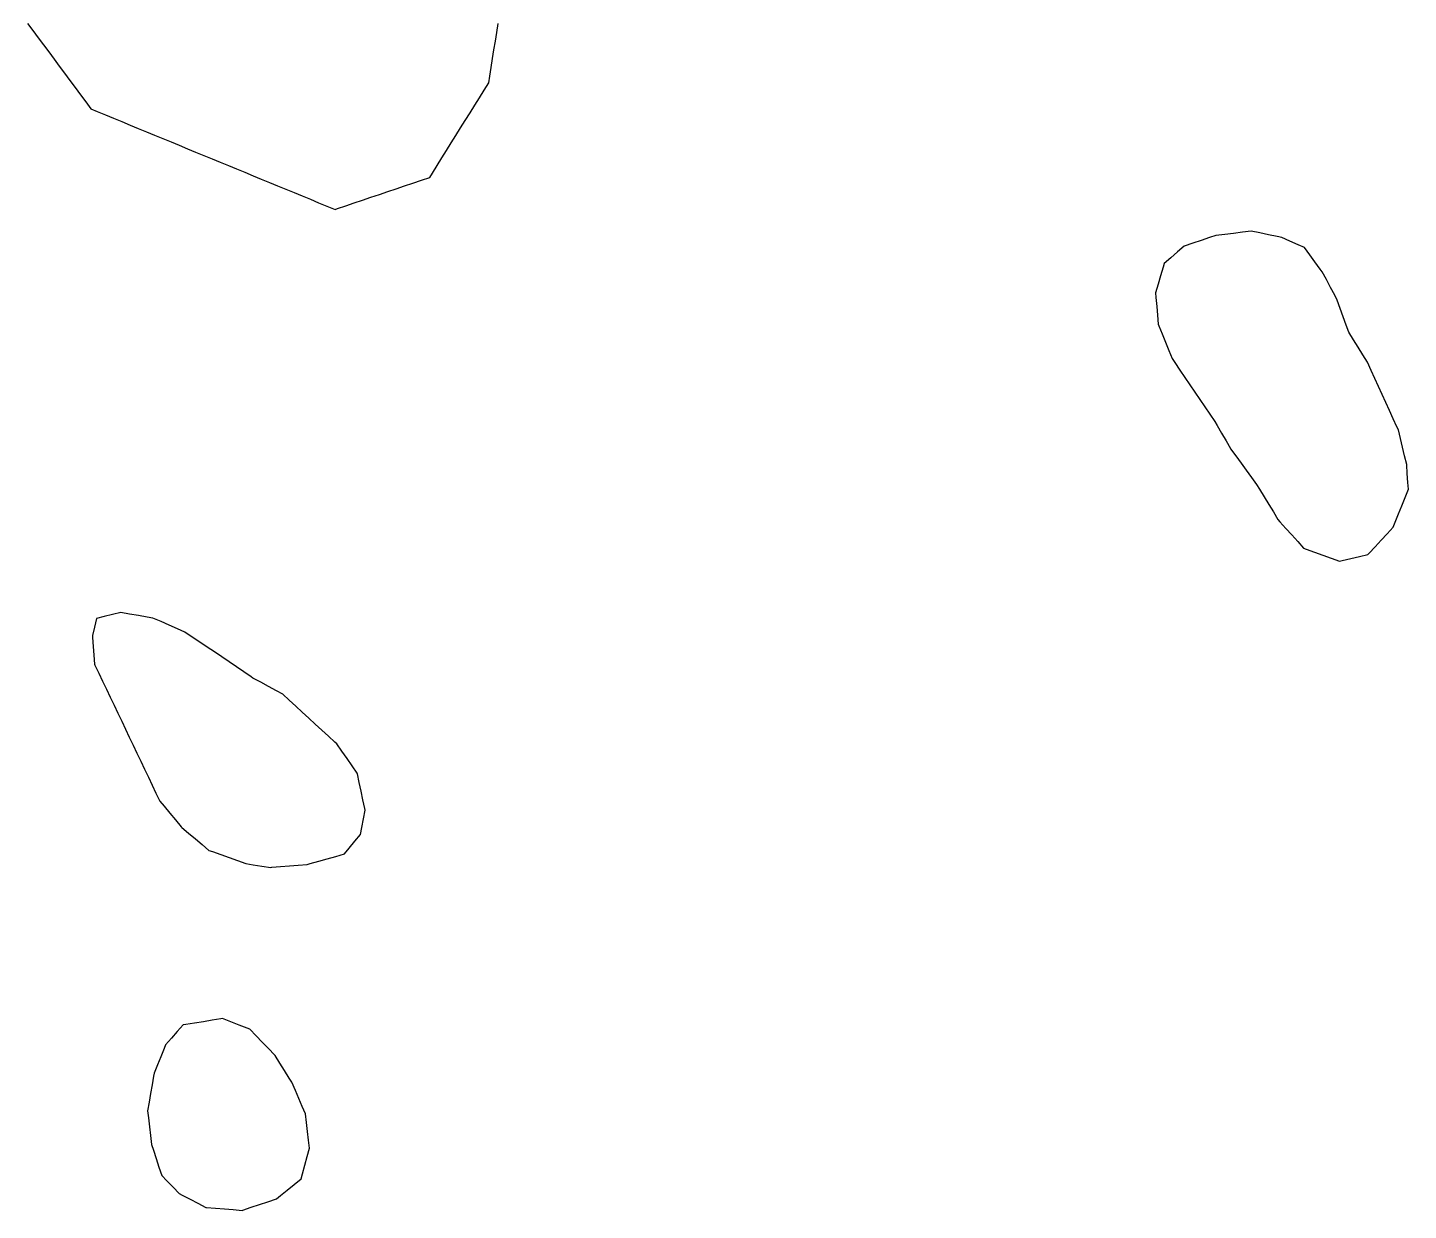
# Model space of a CAD drawing. Header units: millimetres. Extents: x 32 to 3054, y 42 to 5568.
# Drawn here: x 243.3 to 399, y 2041.9 to 2175.3 of the extents above; entities that cross this region are included whole.
import ezdxf

# ---------------------------------------------------------------- set-up
doc = ezdxf.new("R2010")
doc.units = ezdxf.units.MM
for name, color, linetype in [('ALL_ISLANDS', 7, 'Continuous'), ('OUTLINE_ISLAND_01', 7, 'Continuous'), ('OUTLINE_ISLAND_27', 7, 'Continuous'), ('OUTLINE_ISLAND_30', 7, 'Continuous'), ('OUTLINE_ISLAND_46', 7, 'Continuous')]:
    doc.layers.add(name, color=color, linetype=linetype)

msp = doc.modelspace()

# ---------------------------------------------------------------- linework, layer by layer
at = {"layer": 'ALL_ISLANDS'}
msp.add_lwpolyline([(243.3277, 2175.7848), (243.9229, 2174.9812), (244.518, 2174.1775), (245.1131, 2173.3739), (245.7083, 2172.5703), (246.3034, 2171.7667), (246.8985, 2170.963), (247.4936, 2170.1594), (248.0888, 2169.3558), (248.6839, 2168.5521), (249.279, 2167.7485), (249.8742, 2166.9449), (250.4693, 2166.1413), (251.1771, 2165.8498), (252.1017, 2165.4689), (253.0264, 2165.0881), (253.951, 2164.7073), (254.8757, 2164.3265), (255.8003, 2163.9456), (256.725, 2163.5648), (257.6496, 2163.184), (258.5743, 2162.8032), (259.4989, 2162.4224), (260.4236, 2162.0415), (261.3482, 2161.6607), (262.2729, 2161.2799), (263.1975, 2160.8991), (264.1222, 2160.5183), (265.0468, 2160.1374), (265.9714, 2159.7566), (266.8961, 2159.3758), (267.8207, 2158.995), (268.7454, 2158.6142), (269.67, 2158.2333), (270.5947, 2157.8525), (271.5193, 2157.4717), (272.444, 2157.0909), (273.3686, 2156.7101), (274.2933, 2156.3292), (275.2179, 2155.9484), (276.1426, 2155.5676), (277.0672, 2155.1868), (277.9919, 2154.806), (278.255, 2154.8951), (279.2021, 2155.2162), (280.1492, 2155.5372), (281.0963, 2155.8582), (282.0433, 2156.1792), (282.9904, 2156.5002), (283.9375, 2156.8212), (284.8846, 2157.1423), (285.8316, 2157.4633), (286.7787, 2157.7843), (287.7258, 2158.1053), (288.6729, 2158.4263), (288.9779, 2158.9158), (289.5068, 2159.7645), (290.0357, 2160.6132), (290.5645, 2161.4619), (291.0934, 2162.3106), (291.6223, 2163.1593), (292.1512, 2164.008), (292.68, 2164.8567), (293.2089, 2165.7054), (293.7378, 2166.5541), (294.2667, 2167.4028), (294.7955, 2168.2515), (295.3244, 2169.1002), (295.4417, 2169.8413), (295.5981, 2170.829), (295.7544, 2171.8167), (295.9108, 2172.8044), (296.0671, 2173.7922), (296.2235, 2174.7799), (296.3798, 2175.7676)], dxfattribs=at)
for points in [[(373.7297, 2150.6677), (372.9772, 2150.0092), (372.2246, 2149.3507), (371.472, 2148.6922), (371.3507, 2148.2808), (371.0678, 2147.3216), (370.7849, 2146.3625), (370.502, 2145.4033), (370.548, 2144.8708), (370.6341, 2143.8745), (370.7201, 2142.8782), (370.8062, 2141.8819), (370.8845, 2141.6886), (371.2598, 2140.7617), (371.6352, 2139.8348), (372.0106, 2138.9079), (372.3859, 2137.9811), (372.6948, 2137.5232), (373.254, 2136.6942), (373.8133, 2135.8652), (374.3725, 2135.0362), (374.9318, 2134.2073), (375.4911, 2133.3783), (376.0503, 2132.5493), (376.6096, 2131.7203), (377.1688, 2130.8913), (377.4412, 2130.4228), (377.9438, 2129.5584), (378.4465, 2128.6939), (378.9492, 2127.8294), (378.9622, 2127.8114), (379.5503, 2127.0026), (380.1383, 2126.1938), (380.7263, 2125.3849), (381.3144, 2124.5761), (381.9024, 2123.7672), (382.2227, 2123.241), (382.7427, 2122.3868), (383.2627, 2121.5326), (383.7827, 2120.6785), (384.3027, 2119.8243), (384.5272, 2119.5737), (385.1947, 2118.829), (385.8621, 2118.0844), (386.5296, 2117.3397), (387.197, 2116.5951), (387.4692, 2116.4958), (388.4086, 2116.1531), (389.3481, 2115.8105), (390.2875, 2115.4678), (391.227, 2115.1251), (391.5338, 2115.1972), (392.5073, 2115.4261), (393.4807, 2115.655), (394.4542, 2115.8838), (394.5924, 2116.033), (395.2722, 2116.7664), (395.952, 2117.4998), (396.6318, 2118.2332), (397.3116, 2118.9666), (397.5341, 2119.5274), (397.9028, 2120.4569), (398.2716, 2121.3864), (398.6404, 2122.3159), (399.0092, 2123.2455), (398.9572, 2124.0164), (398.8899, 2125.0141), (398.8226, 2126.0119), (398.8167, 2126.0368), (398.5846, 2127.0095), (398.3526, 2127.9822), (398.1205, 2128.9549), (397.8885, 2129.9276), (397.722, 2130.291), (397.3056, 2131.2002), (396.8892, 2132.1093), (396.4728, 2133.0185), (396.0563, 2133.9277), (395.6399, 2134.8368), (395.2235, 2135.746), (394.8071, 2136.6552), (394.3906, 2137.5644), (393.8653, 2138.413), (393.339, 2139.2633), (392.8127, 2140.1136), (392.2864, 2140.9639), (392.0017, 2141.7624), (391.6658, 2142.7043), (391.3299, 2143.6462), (390.994, 2144.5881), (390.7087, 2145.1256), (390.2398, 2146.0088), (389.7709, 2146.8921), (389.302, 2147.7753), (389.0718, 2148.0872), (388.4779, 2148.8918), (387.8841, 2149.6964), (387.2903, 2150.501), (386.5675, 2150.8267), (385.6558, 2151.2376), (384.7442, 2151.6485), (384.2289, 2151.7527), (383.2487, 2151.951), (382.2686, 2152.1492), (381.2884, 2152.3474), (380.2956, 2152.2282), (379.3027, 2152.1091), (378.3099, 2151.9899), (377.317, 2151.8708), (376.5865, 2151.6258), (375.6384, 2151.3078), (374.6903, 2150.9899), (373.7422, 2150.6719)], [(251.1128, 2108.6755), (250.8703, 2107.7054), (250.6277, 2106.7352), (250.6454, 2106.5062), (250.7224, 2105.5091), (250.7994, 2104.5121), (250.8764, 2103.5151), (250.9241, 2103.4149), (251.3539, 2102.512), (251.7838, 2101.6091), (252.2136, 2100.7062), (252.6435, 2099.8033), (253.0733, 2098.9004), (253.5032, 2097.9975), (253.933, 2097.0946), (254.3629, 2096.1917), (254.7927, 2095.2888), (255.2226, 2094.3859), (255.6524, 2093.483), (256.0823, 2092.5801), (256.5121, 2091.6772), (256.942, 2090.7743), (257.3719, 2089.8714), (257.8017, 2088.9685), (258.2316, 2088.0656), (258.7149, 2087.4813), (259.3523, 2086.7108), (259.9897, 2085.9402), (260.6271, 2085.1697), (260.7152, 2085.0952), (261.4788, 2084.4495), (262.2424, 2083.8038), (263.0061, 2083.1582), (263.7697, 2082.5125), (264.1627, 2082.3709), (265.1035, 2082.0321), (266.0443, 2081.6932), (266.9852, 2081.3543), (267.926, 2081.0154), (268.7554, 2080.8895), (269.744, 2080.7394), (270.7327, 2080.5893), (270.8501, 2080.5985), (271.8471, 2080.6767), (272.844, 2080.7549), (273.8409, 2080.8332), (274.8379, 2080.9114), (275.1917, 2081.0116), (276.1538, 2081.2841), (277.116, 2081.5566), (278.0781, 2081.8291), (279.0403, 2082.1016), (279.5955, 2082.7739), (280.2323, 2083.545), (280.8691, 2084.316), (281.0089, 2085.0802), (281.1888, 2086.0639), (281.3688, 2087.0476), (281.3311, 2087.2306), (281.1294, 2088.21), (280.9277, 2089.1895), (280.726, 2090.1689), (280.5243, 2091.1484), (280.4772, 2091.2166), (279.9095, 2092.0398), (279.3418, 2092.8631), (278.7741, 2093.6863), (278.2064, 2094.5095), (277.9717, 2094.7256), (277.236, 2095.4028), (276.5003, 2096.0801), (275.7645, 2096.7573), (275.0288, 2097.4346), (274.293, 2098.1119), (273.5573, 2098.7891), (272.8216, 2099.4664), (272.0858, 2100.1437), (271.3781, 2100.5231), (270.4968, 2100.9957), (269.6155, 2101.4682), (268.7342, 2101.9407), (268.5231, 2102.0837), (267.6951, 2102.6445), (266.8672, 2103.2053), (266.0392, 2103.7661), (265.2113, 2104.3269), (264.3833, 2104.8877), (263.5554, 2105.4485), (262.7274, 2106.0093), (261.8995, 2106.5701), (261.0715, 2107.1309), (260.2092, 2107.5084), (259.2932, 2107.9095), (258.3771, 2108.3105), (257.4611, 2108.7116), (256.8, 2108.8264), (255.8148, 2108.9975), (254.8295, 2109.1686), (253.8443, 2109.3397), (252.916, 2109.114), (251.9443, 2108.8777)], [(260.8549, 2062.8201), (260.1964, 2062.0676), (259.5379, 2061.315), (258.8794, 2060.5624), (258.7168, 2060.1654), (258.3378, 2059.24), (257.9588, 2058.3146), (257.5798, 2057.3892), (257.5241, 2057.0593), (257.3577, 2056.0733), (257.1912, 2055.0872), (257.0248, 2054.1012), (256.8583, 2053.1151), (256.9491, 2052.3284), (257.0637, 2051.335), (257.1783, 2050.3416), (257.2928, 2049.3482), (257.5116, 2048.6868), (257.8255, 2047.7373), (258.1395, 2046.7879), (258.4534, 2045.8385), (259.0357, 2045.2318), (259.728, 2044.5102), (260.4204, 2043.7887), (260.7511, 2043.6174), (261.6392, 2043.1576), (262.5272, 2042.6978), (263.4152, 2042.238), (263.5149, 2042.2297), (264.5115, 2042.1472), (265.5081, 2042.0647), (266.5047, 2041.9822), (267.5013, 2041.8997), (267.5815, 2041.9267), (268.5293, 2042.2454), (269.4772, 2042.564), (270.4251, 2042.8827), (271.3729, 2043.2014), (271.8231, 2043.5639), (272.602, 2044.1911), (273.3809, 2044.8182), (274.1598, 2045.4454), (274.3199, 2046.0383), (274.5806, 2047.0037), (274.8413, 2047.9691), (275.102, 2048.9345), (274.9974, 2049.812), (274.8791, 2050.805), (274.7608, 2051.798), (274.6426, 2052.791), (274.2981, 2053.6009), (273.9067, 2054.5211), (273.5153, 2055.4413), (273.1239, 2056.3615), (272.8309, 2056.8299), (272.3006, 2057.6777), (271.7703, 2058.5256), (271.2401, 2059.3734), (271.1676, 2059.4484), (270.4727, 2060.1676), (269.7778, 2060.8867), (269.083, 2061.6058), (268.3881, 2062.325), (268.0981, 2062.4385), (267.1669, 2062.8032), (266.2358, 2063.1679), (265.3047, 2063.5325), (265.1172, 2063.5025), (264.1298, 2063.3444), (263.1424, 2063.1863), (262.155, 2063.0283), (261.1675, 2062.8702)]]:
    msp.add_lwpolyline(points, close=True, dxfattribs=at)
at = {"layer": 'OUTLINE_ISLAND_01'}
msp.add_lwpolyline([(243.3277, 2175.7848), (243.9229, 2174.9812), (244.518, 2174.1775), (245.1131, 2173.3739), (245.7083, 2172.5703), (246.3034, 2171.7667), (246.8985, 2170.963), (247.4936, 2170.1594), (248.0888, 2169.3558), (248.6839, 2168.5521), (249.279, 2167.7485), (249.8742, 2166.9449), (250.4693, 2166.1413), (251.1771, 2165.8498), (252.1017, 2165.4689), (253.0264, 2165.0881), (253.951, 2164.7073), (254.8757, 2164.3265), (255.8003, 2163.9456), (256.725, 2163.5648), (257.6496, 2163.184), (258.5743, 2162.8032), (259.4989, 2162.4224), (260.4236, 2162.0415), (261.3482, 2161.6607), (262.2729, 2161.2799), (263.1975, 2160.8991), (264.1222, 2160.5183), (265.0468, 2160.1374), (265.9714, 2159.7566), (266.8961, 2159.3758), (267.8207, 2158.995), (268.7454, 2158.6142), (269.67, 2158.2333), (270.5947, 2157.8525), (271.5193, 2157.4717), (272.444, 2157.0909), (273.3686, 2156.7101), (274.2933, 2156.3292), (275.2179, 2155.9484), (276.1426, 2155.5676), (277.0672, 2155.1868), (277.9919, 2154.806), (278.255, 2154.8951), (279.2021, 2155.2162), (280.1492, 2155.5372), (281.0963, 2155.8582), (282.0433, 2156.1792), (282.9904, 2156.5002), (283.9375, 2156.8212), (284.8846, 2157.1423), (285.8316, 2157.4633), (286.7787, 2157.7843), (287.7258, 2158.1053), (288.6729, 2158.4263), (288.9779, 2158.9158), (289.5068, 2159.7645), (290.0357, 2160.6132), (290.5645, 2161.4619), (291.0934, 2162.3106), (291.6223, 2163.1593), (292.1512, 2164.008), (292.68, 2164.8567), (293.2089, 2165.7054), (293.7378, 2166.5541), (294.2667, 2167.4028), (294.7955, 2168.2515), (295.3244, 2169.1002), (295.4417, 2169.8413), (295.5981, 2170.829), (295.7544, 2171.8167), (295.9108, 2172.8044), (296.0671, 2173.7922), (296.2235, 2174.7799), (296.3798, 2175.7676)], dxfattribs=at)
at = {"layer": 'OUTLINE_ISLAND_27'}
msp.add_lwpolyline([(373.7297, 2150.6677), (372.9772, 2150.0092), (372.2246, 2149.3507), (371.472, 2148.6922), (371.3507, 2148.2808), (371.0678, 2147.3216), (370.7849, 2146.3625), (370.502, 2145.4033), (370.548, 2144.8708), (370.6341, 2143.8745), (370.7201, 2142.8782), (370.8062, 2141.8819), (370.8845, 2141.6886), (371.2598, 2140.7617), (371.6352, 2139.8348), (372.0106, 2138.9079), (372.3859, 2137.9811), (372.6948, 2137.5232), (373.254, 2136.6942), (373.8133, 2135.8652), (374.3725, 2135.0362), (374.9318, 2134.2073), (375.4911, 2133.3783), (376.0503, 2132.5493), (376.6096, 2131.7203), (377.1688, 2130.8913), (377.4412, 2130.4228), (377.9438, 2129.5584), (378.4465, 2128.6939), (378.9492, 2127.8294), (378.9622, 2127.8114), (379.5503, 2127.0026), (380.1383, 2126.1938), (380.7263, 2125.3849), (381.3144, 2124.5761), (381.9024, 2123.7672), (382.2227, 2123.241), (382.7427, 2122.3868), (383.2627, 2121.5326), (383.7827, 2120.6785), (384.3027, 2119.8243), (384.5272, 2119.5737), (385.1947, 2118.829), (385.8621, 2118.0844), (386.5296, 2117.3397), (387.197, 2116.5951), (387.4692, 2116.4958), (388.4086, 2116.1531), (389.3481, 2115.8105), (390.2875, 2115.4678), (391.227, 2115.1251), (391.5338, 2115.1972), (392.5073, 2115.4261), (393.4807, 2115.655), (394.4542, 2115.8838), (394.5924, 2116.033), (395.2722, 2116.7664), (395.952, 2117.4998), (396.6318, 2118.2332), (397.3116, 2118.9666), (397.5341, 2119.5274), (397.9028, 2120.4569), (398.2716, 2121.3864), (398.6404, 2122.3159), (399.0092, 2123.2455), (398.9572, 2124.0164), (398.8899, 2125.0141), (398.8226, 2126.0119), (398.8167, 2126.0368), (398.5846, 2127.0095), (398.3526, 2127.9822), (398.1205, 2128.9549), (397.8885, 2129.9276), (397.722, 2130.291), (397.3056, 2131.2002), (396.8892, 2132.1093), (396.4728, 2133.0185), (396.0563, 2133.9277), (395.6399, 2134.8368), (395.2235, 2135.746), (394.8071, 2136.6552), (394.3906, 2137.5644), (393.8653, 2138.413), (393.339, 2139.2633), (392.8127, 2140.1136), (392.2864, 2140.9639), (392.0017, 2141.7624), (391.6658, 2142.7043), (391.3299, 2143.6462), (390.994, 2144.5881), (390.7087, 2145.1256), (390.2398, 2146.0088), (389.7709, 2146.8921), (389.302, 2147.7753), (389.0718, 2148.0872), (388.4779, 2148.8918), (387.8841, 2149.6964), (387.2903, 2150.501), (386.5675, 2150.8267), (385.6558, 2151.2376), (384.7442, 2151.6485), (384.2289, 2151.7527), (383.2487, 2151.951), (382.2686, 2152.1492), (381.2884, 2152.3474), (380.2956, 2152.2282), (379.3027, 2152.1091), (378.3099, 2151.9899), (377.317, 2151.8708), (376.5865, 2151.6258), (375.6384, 2151.3078), (374.6903, 2150.9899), (373.7422, 2150.6719)], close=True, dxfattribs=at)
at = {"layer": 'OUTLINE_ISLAND_30'}
msp.add_lwpolyline([(251.1128, 2108.6755), (250.8703, 2107.7054), (250.6277, 2106.7352), (250.6454, 2106.5062), (250.7224, 2105.5091), (250.7994, 2104.5121), (250.8764, 2103.5151), (250.9241, 2103.4149), (251.3539, 2102.512), (251.7838, 2101.6091), (252.2136, 2100.7062), (252.6435, 2099.8033), (253.0733, 2098.9004), (253.5032, 2097.9975), (253.933, 2097.0946), (254.3629, 2096.1917), (254.7927, 2095.2888), (255.2226, 2094.3859), (255.6524, 2093.483), (256.0823, 2092.5801), (256.5121, 2091.6772), (256.942, 2090.7743), (257.3719, 2089.8714), (257.8017, 2088.9685), (258.2316, 2088.0656), (258.7149, 2087.4813), (259.3523, 2086.7108), (259.9897, 2085.9402), (260.6271, 2085.1697), (260.7152, 2085.0952), (261.4788, 2084.4495), (262.2424, 2083.8038), (263.0061, 2083.1582), (263.7697, 2082.5125), (264.1627, 2082.3709), (265.1035, 2082.0321), (266.0443, 2081.6932), (266.9852, 2081.3543), (267.926, 2081.0154), (268.7554, 2080.8895), (269.744, 2080.7394), (270.7327, 2080.5893), (270.8501, 2080.5985), (271.8471, 2080.6767), (272.844, 2080.7549), (273.8409, 2080.8332), (274.8379, 2080.9114), (275.1917, 2081.0116), (276.1538, 2081.2841), (277.116, 2081.5566), (278.0781, 2081.8291), (279.0403, 2082.1016), (279.5955, 2082.7739), (280.2323, 2083.545), (280.8691, 2084.316), (281.0089, 2085.0802), (281.1888, 2086.0639), (281.3688, 2087.0476), (281.3311, 2087.2306), (281.1294, 2088.21), (280.9277, 2089.1895), (280.726, 2090.1689), (280.5243, 2091.1484), (280.4772, 2091.2166), (279.9095, 2092.0398), (279.3418, 2092.8631), (278.7741, 2093.6863), (278.2064, 2094.5095), (277.9717, 2094.7256), (277.236, 2095.4028), (276.5003, 2096.0801), (275.7645, 2096.7573), (275.0288, 2097.4346), (274.293, 2098.1119), (273.5573, 2098.7891), (272.8216, 2099.4664), (272.0858, 2100.1437), (271.3781, 2100.5231), (270.4968, 2100.9957), (269.6155, 2101.4682), (268.7342, 2101.9407), (268.5231, 2102.0837), (267.6951, 2102.6445), (266.8672, 2103.2053), (266.0392, 2103.7661), (265.2113, 2104.3269), (264.3833, 2104.8877), (263.5554, 2105.4485), (262.7274, 2106.0093), (261.8995, 2106.5701), (261.0715, 2107.1309), (260.2092, 2107.5084), (259.2932, 2107.9095), (258.3771, 2108.3105), (257.4611, 2108.7116), (256.8, 2108.8264), (255.8148, 2108.9975), (254.8295, 2109.1686), (253.8443, 2109.3397), (252.916, 2109.114), (251.9443, 2108.8777)], close=True, dxfattribs=at)
at = {"layer": 'OUTLINE_ISLAND_46'}
msp.add_lwpolyline([(260.8549, 2062.8201), (260.1964, 2062.0676), (259.5379, 2061.315), (258.8794, 2060.5624), (258.7168, 2060.1654), (258.3378, 2059.24), (257.9588, 2058.3146), (257.5798, 2057.3892), (257.5241, 2057.0593), (257.3577, 2056.0733), (257.1912, 2055.0872), (257.0248, 2054.1012), (256.8583, 2053.1151), (256.9491, 2052.3284), (257.0637, 2051.335), (257.1783, 2050.3416), (257.2928, 2049.3482), (257.5116, 2048.6868), (257.8255, 2047.7373), (258.1395, 2046.7879), (258.4534, 2045.8385), (259.0357, 2045.2318), (259.728, 2044.5102), (260.4204, 2043.7887), (260.7511, 2043.6174), (261.6392, 2043.1576), (262.5272, 2042.6978), (263.4152, 2042.238), (263.5149, 2042.2297), (264.5115, 2042.1472), (265.5081, 2042.0647), (266.5047, 2041.9822), (267.5013, 2041.8997), (267.5815, 2041.9267), (268.5293, 2042.2454), (269.4772, 2042.564), (270.4251, 2042.8827), (271.3729, 2043.2014), (271.8231, 2043.5639), (272.602, 2044.1911), (273.3809, 2044.8182), (274.1598, 2045.4454), (274.3199, 2046.0383), (274.5806, 2047.0037), (274.8413, 2047.9691), (275.102, 2048.9345), (274.9974, 2049.812), (274.8791, 2050.805), (274.7608, 2051.798), (274.6426, 2052.791), (274.2981, 2053.6009), (273.9067, 2054.5211), (273.5153, 2055.4413), (273.1239, 2056.3615), (272.8309, 2056.8299), (272.3006, 2057.6777), (271.7703, 2058.5256), (271.2401, 2059.3734), (271.1676, 2059.4484), (270.4727, 2060.1676), (269.7778, 2060.8867), (269.083, 2061.6058), (268.3881, 2062.325), (268.0981, 2062.4385), (267.1669, 2062.8032), (266.2358, 2063.1679), (265.3047, 2063.5325), (265.1172, 2063.5025), (264.1298, 2063.3444), (263.1424, 2063.1863), (262.155, 2063.0283), (261.1675, 2062.8702)], close=True, dxfattribs=at)

doc.saveas('drawing.dxf')
